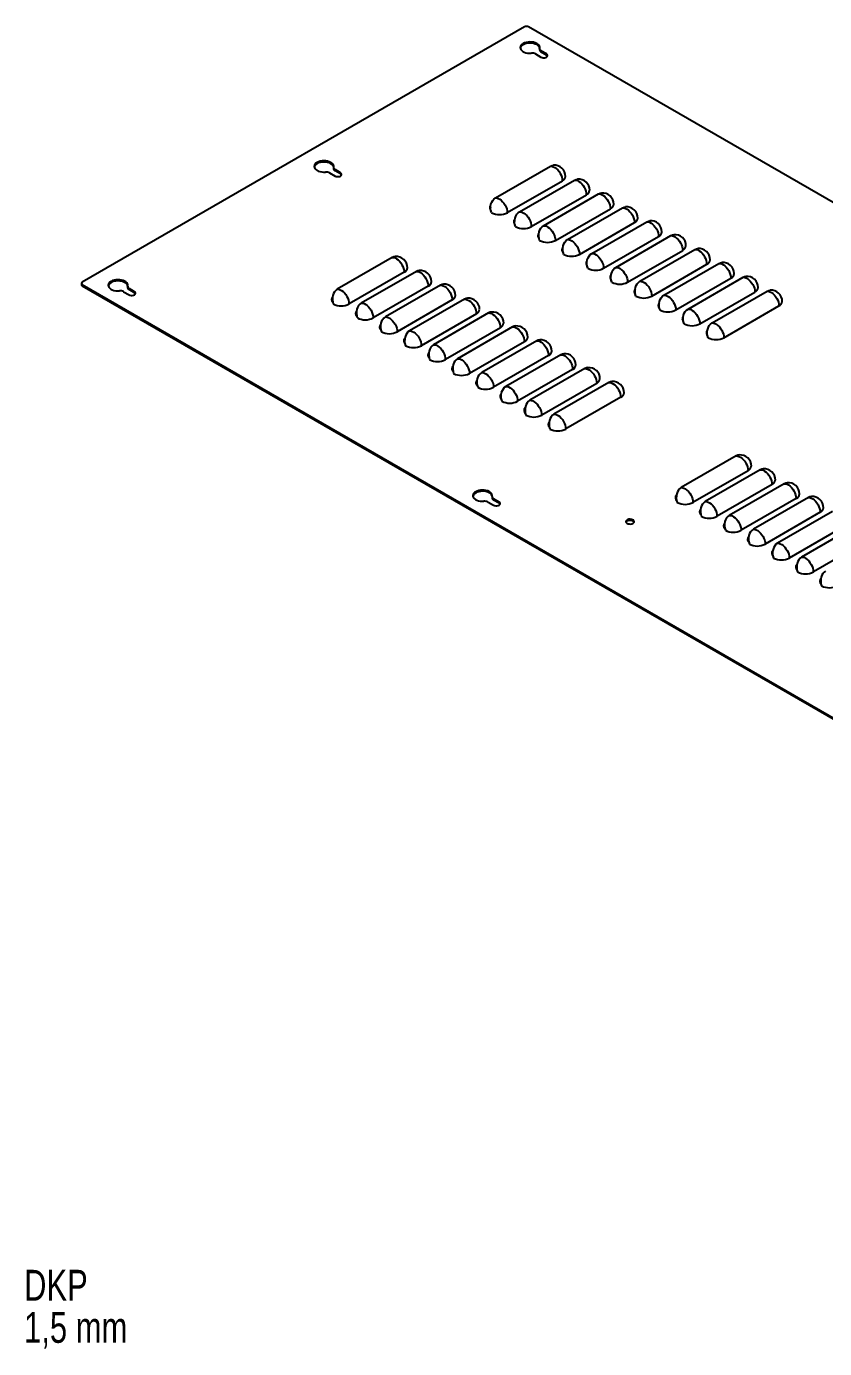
# Model space of a CAD drawing. Header units: millimetres. Extents: x -826 to 1751, y -781 to 1045.
# Drawn here: x 36 to 857, y -315 to 1045 of the extents above; entities that cross this region are included whole.
import ezdxf

# ---------------------------------------------------------------- set-up
doc = ezdxf.new("R2010")
doc.units = ezdxf.units.MM
doc.styles.add('SLDTEXTSTYLE0', font='TXT', dxfattribs={"width": 0.75})

# ---------------------------------------------------------------- blocks, each defined once
blk = doc.blocks.new('SW_NOTE_0')
at = {"color": 0, "linetype": 'Continuous', "lineweight": 0, "char_height": 31.75, "attachment_point": 1, "style": 'SLDTEXTSTYLE0'}
for s, insert in [('DKP', (0, 40.9)), ('1,5 mm', (0, -2.4))]:
    blk.add_mtext(s, dxfattribs=dict(at, insert=insert))

msp = doc.modelspace()

# ---------------------------------------------------------------- linework, layer by layer
at = {"color": 7, "linetype": 'Continuous', "lineweight": 25}
for p, q in [((548.3, 1044.3), (93.6, 781.8)), ((1750.4, 352.8), (552.5, 1044.3)), ((563.8, 1021.9), (563.8, 1020.6)), ((559.6, 1016.5), (565.2, 1013.3)), ((570.9, 1016.5), (565.2, 1019.8)), ((565.2, 1019.8), (565.2, 1018.6)), ((570.9, 1015.3), (565.2, 1018.6)), ((570.9, 1015.3), (570.9, 1016.5)), ((352, 899.6), (352, 898.4)), ((359.1, 894.3), (353.5, 897.6)), ((353.5, 897.6), (353.5, 896.3)), ((518.4, 868.4), (575, 901.1)), ((347.8, 894.3), (353.5, 891)), ((359.1, 893.1), (353.5, 896.3)), ((359.1, 893.1), (359.1, 894.3)), ((530.6, 853.3), (587.2, 885.9)), ((543.1, 854.2), (599.7, 886.8)), ((555.3, 839), (611.9, 871.6)), ((567.9, 839.9), (624.5, 872.5)), ((580.1, 824.7), (636.7, 857.3)), ((592.6, 825.6), (649.2, 858.2)), ((617.4, 811.3), (674, 843.9)), ((604.8, 810.4), (661.4, 843.1)), ((642.1, 797), (698.7, 829.7)), ((629.6, 796.1), (686.2, 828.8)), ((412.3, 807.2), (355.8, 774.6)), ((654.3, 781.8), (710.9, 814.5)), ((666.9, 782.7), (723.5, 815.4)), ((424.5, 792), (368, 759.4)), ((437.1, 792.9), (380.5, 760.3)), ((679.1, 767.5), (735.7, 800.2)), ((691.6, 768.4), (748.2, 801.1)), ((92.7, 780.6), (92.7, 779.4)), ((93.6, 779.4), (1291.4, 87.9)), ((93.6, 779.4), (93.6, 778.2)), ((93.6, 778.2), (1291.4, 86.7)), ((140.2, 777.3), (140.2, 776.1)), ((147.3, 772), (141.7, 775.3)), ((141.7, 775.3), (141.7, 774.1)), ((449.3, 777.7), (392.7, 745.1)), ((461.8, 778.6), (405.3, 746)), ((703.8, 753.3), (760.4, 785.9)), ((716.4, 754.1), (773, 786.8)), ((136, 772), (141.7, 768.8)), ((147.3, 770.8), (141.7, 774.1)), ((147.3, 770.8), (147.3, 772)), ((474, 763.5), (417.5, 730.8)), ((486.6, 764.3), (430, 731.7)), ((728.6, 739), (785.2, 771.6)), ((741.1, 739.9), (797.7, 772.5)), ((498.8, 749.2), (442.2, 716.5)), ((511.3, 750.1), (454.8, 717.4)), ((753.3, 724.7), (809.9, 757.3)), ((523.5, 734.9), (467, 702.2)), ((536.1, 735.8), (479.5, 703.1)), ((560.8, 721.5), (504.3, 688.8)), ((548.3, 720.6), (491.7, 687.9)), ((585.6, 707.2), (529, 674.5)), ((573, 706.3), (516.5, 673.7)), ((597.8, 692), (541.2, 659.4)), ((610.3, 692.9), (553.8, 660.3)), ((622.5, 677.7), (566, 645.1)), ((635.1, 678.6), (578.5, 646)), ((647.3, 663.5), (590.7, 630.8)), ((765.9, 603.1), (709.3, 570.5)), ((778.1, 587.9), (721.5, 555.3)), ((790.6, 588.8), (734.1, 556.2)), ((802.8, 573.6), (746.3, 541)), ((815.4, 574.5), (758.8, 541.9)), ((515, 561), (515, 559.8)), ((522.1, 555.7), (516.5, 559)), ((516.5, 559), (516.5, 557.7)), ((522.1, 554.5), (516.5, 557.7)), ((827.6, 559.4), (771, 526.7)), ((840.1, 560.2), (783.6, 527.6)), ((510.8, 555.7), (516.5, 552.4)), ((522.1, 554.5), (522.1, 555.7)), ((852.3, 545.1), (795.8, 512.4)), ((864.9, 546), (808.3, 513.3)), ((877.1, 530.8), (820.5, 498.1)), ((889.6, 531.7), (833.1, 499)), ((901.8, 516.5), (845.3, 483.8))]:
    msp.add_line(p, q, dxfattribs=at)
at = {"color": 7, "linetype": 'Continuous', "lineweight": 25, "flags": 128}
for points in [[(563.8, 1022.3), (563.9, 1023.4), (563.6, 1024.5), (563, 1025.5), (562, 1026.5), (560.8, 1027.3), (559.2, 1028), (557.5, 1028.5), (555.7, 1028.8), (553.8, 1028.9), (551.9, 1028.7), (550, 1028.4), (548.3, 1027.9), (546.9, 1027.2), (545.6, 1026.3), (544.7, 1025.3), (544.1, 1024.3), (543.9, 1023.2), (544.1, 1022.1), (544.6, 1021), (545.5, 1020), (546.6, 1019.1), (548.1, 1018.4), (549.7, 1017.8), (551.5, 1017.5), (553.4, 1017.3), (555.3, 1017.4)], [(563.9, 1022.5), (563.6, 1023.2), (563, 1024.3), (562, 1025.2), (560.8, 1026.1), (559.2, 1026.7), (557.5, 1027.2), (555.7, 1027.5), (553.8, 1027.6), (551.9, 1027.5), (550, 1027.2), (548.3, 1026.6), (546.9, 1025.9), (545.6, 1025.1), (544.7, 1024.1), (544.1, 1023.1), (544, 1022.5)], [(565.2, 1013.3), (566.3, 1012.9), (567.4, 1012.6), (568.7, 1012.6), (569.9, 1012.9), (570.9, 1013.3), (571.6, 1013.9), (572, 1014.6), (572, 1015.3), (571.6, 1016), (570.9, 1016.5)], [(571.9, 1014.3), (571.6, 1014.7), (570.9, 1015.3)], [(352.1, 900), (352.1, 901.1), (351.9, 902.2), (351.2, 903.3), (350.3, 904.2), (349, 905), (347.5, 905.7), (345.7, 906.2), (343.9, 906.5), (342, 906.6), (340.1, 906.5), (338.2, 906.1), (336.6, 905.6), (335.1, 904.9), (333.9, 904.1), (332.9, 903.1), (332.4, 902), (332.2, 900.9), (332.3, 899.8), (332.8, 898.7), (333.7, 897.8), (334.8, 896.9), (336.3, 896.1), (337.9, 895.6), (339.8, 895.2), (341.7, 895.1), (343.6, 895.1)], [(352.1, 900.2), (351.9, 901), (351.2, 902), (350.3, 903), (349, 903.8), (347.5, 904.5), (345.7, 905), (343.9, 905.3), (342, 905.4), (340.1, 905.2), (338.2, 904.9), (336.6, 904.4), (335.1, 903.7), (333.9, 902.8), (332.9, 901.9), (332.4, 900.8), (332.2, 900.2)], [(575, 901.1), (576.6, 901.8), (578, 902.1)], [(575, 901.1), (576.4, 901), (577.9, 900.6), (579.4, 899.8), (581, 898.6), (582.4, 897.2), (583.8, 895.5), (584.9, 893.7), (585.9, 891.7), (586.6, 889.7), (587, 887.8), (587.2, 885.9)], [(353.5, 891), (354.5, 890.6), (355.7, 890.4), (356.9, 890.4), (358.1, 890.6), (359.1, 891), (359.9, 891.6), (360.2, 892.3), (360.2, 893), (359.9, 893.7), (359.1, 894.3)], [(360.2, 892), (359.9, 892.5), (359.1, 893.1)], [(599.7, 886.8), (601.4, 887.5), (602.8, 887.8)], [(599.7, 886.8), (601.1, 886.7), (602.6, 886.3), (604.2, 885.5), (605.7, 884.3), (607.2, 882.9), (608.5, 881.3), (609.7, 879.4), (610.6, 877.5), (611.3, 875.5), (611.8, 873.5), (611.9, 871.6)], [(624.5, 872.5), (626.1, 873.2), (627.5, 873.5)], [(624.5, 872.5), (625.9, 872.5), (627.4, 872), (628.9, 871.2), (630.4, 870.1), (631.9, 868.6), (633.2, 867), (634.4, 865.1), (635.4, 863.2), (636.1, 861.2), (636.5, 859.2), (636.7, 857.3)], [(514.3, 853.3), (513.7, 855.4), (513.4, 857.6), (513.4, 859.9), (513.8, 862.1), (514.6, 864.1), (515.6, 865.8), (516.9, 867.3), (518.4, 868.4)], [(518.4, 868.4), (519.8, 868.4), (521.3, 867.9), (522.9, 867.1), (524.4, 866), (525.8, 864.6), (527.2, 862.9), (528.4, 861), (529.3, 859.1), (530, 857.1), (530.5, 855.1), (530.6, 853.3)], [(649.2, 858.2), (650.9, 859), (652.3, 859.2)], [(649.2, 858.2), (650.6, 858.2), (652.1, 857.7), (653.7, 856.9), (655.2, 855.8), (656.7, 854.3), (658, 852.7), (659.2, 850.8), (660.1, 848.9), (660.8, 846.9), (661.3, 844.9), (661.4, 843.1)], [(539.1, 839), (538.4, 841.1), (538.1, 843.3), (538.2, 845.6), (538.6, 847.8), (539.3, 849.8), (540.3, 851.6), (541.6, 853), (543.1, 854.2)], [(543.1, 854.2), (544.6, 854.1), (546.1, 853.6), (547.6, 852.8), (549.1, 851.7), (550.6, 850.3), (551.9, 848.6), (553.1, 846.8), (554.1, 844.8), (554.8, 842.8), (555.2, 840.8), (555.3, 839)], [(674, 843.9), (675.6, 844.7), (677, 844.9)], [(674, 843.9), (675.4, 843.9), (676.9, 843.4), (678.4, 842.6), (679.9, 841.5), (681.4, 840.1), (682.7, 838.4), (683.9, 836.6), (684.9, 834.6), (685.6, 832.6), (686, 830.6), (686.2, 828.8)], [(563.8, 824.7), (563.2, 826.8), (562.9, 829.1), (562.9, 831.3), (563.3, 833.5), (564.1, 835.5), (565.1, 837.3), (566.4, 838.7), (567.9, 839.9)], [(567.9, 839.9), (569.3, 839.8), (570.8, 839.3), (572.4, 838.5), (573.9, 837.4), (575.3, 836), (576.7, 834.3), (577.8, 832.5), (578.8, 830.5), (579.5, 828.5), (579.9, 826.6), (580.1, 824.7)], [(698.7, 829.7), (700.4, 830.4), (701.8, 830.6)], [(698.7, 829.7), (700.1, 829.6), (701.6, 829.1), (703.2, 828.3), (704.7, 827.2), (706.2, 825.8), (707.5, 824.1), (708.7, 822.3), (709.6, 820.3), (710.3, 818.3), (710.8, 816.3), (710.9, 814.5)], [(588.6, 810.4), (587.9, 812.5), (587.6, 814.8), (587.7, 817), (588.1, 819.2), (588.8, 821.2), (589.8, 823), (591.1, 824.5), (592.6, 825.6)], [(592.6, 825.6), (594.1, 825.5), (595.6, 825.1), (597.1, 824.3), (598.6, 823.1), (600.1, 821.7), (601.4, 820), (602.6, 818.2), (603.6, 816.2), (604.3, 814.2), (604.7, 812.3), (604.8, 810.4)], [(723.5, 815.4), (725.1, 816.1), (726.5, 816.3)], [(415.4, 808.2), (414, 807.9), (412.3, 807.2)], [(412.3, 807.2), (413.7, 807.1), (415.2, 806.7), (416.8, 805.9), (418.3, 804.7), (419.8, 803.3), (421.1, 801.7), (422.3, 799.8), (423.2, 797.9), (423.9, 795.9), (424.4, 793.9), (424.5, 792)], [(613.3, 796.1), (612.7, 798.3), (612.4, 800.5), (612.4, 802.7), (612.8, 804.9), (613.6, 806.9), (614.6, 808.7), (615.9, 810.2), (617.4, 811.3)], [(617.4, 811.3), (618.8, 811.2), (620.3, 810.8), (621.8, 810), (623.4, 808.8), (624.8, 807.4), (626.2, 805.7), (627.3, 803.9), (628.3, 801.9), (629, 799.9), (629.4, 798), (629.6, 796.1)], [(723.5, 815.4), (724.9, 815.3), (726.4, 814.9), (727.9, 814.1), (729.4, 812.9), (730.9, 811.5), (732.2, 809.8), (733.4, 808), (734.4, 806), (735.1, 804), (735.5, 802.1), (735.7, 800.2)], [(440.1, 793.9), (438.7, 793.6), (437.1, 792.9)], [(437.1, 792.9), (438.5, 792.9), (440, 792.4), (441.5, 791.6), (443.1, 790.5), (444.5, 789), (445.9, 787.4), (447, 785.5), (448, 783.6), (448.7, 781.6), (449.1, 779.6), (449.3, 777.7)], [(638.1, 781.8), (637.4, 784), (637.1, 786.2), (637.2, 788.4), (637.6, 790.6), (638.3, 792.6), (639.3, 794.4), (640.6, 795.9), (642.1, 797)], [(642.1, 797), (643.6, 796.9), (645.1, 796.5), (646.6, 795.7), (648.1, 794.5), (649.6, 793.1), (650.9, 791.5), (652.1, 789.6), (653.1, 787.7), (653.8, 785.7), (654.2, 783.7), (654.3, 781.8)], [(748.2, 801.1), (749.9, 801.8), (751.3, 802.1)], [(748.2, 801.1), (749.6, 801), (751.1, 800.6), (752.7, 799.8), (754.2, 798.6), (755.7, 797.2), (757, 795.5), (758.2, 793.7), (759.1, 791.7), (759.8, 789.7), (760.3, 787.8), (760.4, 785.9)], [(140.3, 777.7), (140.4, 778.9), (140.1, 780), (139.4, 781), (138.5, 782), (137.2, 782.8), (135.7, 783.5), (134, 784), (132.1, 784.2), (130.2, 784.3), (128.3, 784.2), (126.5, 783.9), (124.8, 783.4), (123.3, 782.6), (122.1, 781.8), (121.2, 780.8), (120.6, 779.8), (120.4, 778.7), (120.5, 777.6), (121, 776.5), (121.9, 775.5), (123.1, 774.6), (124.5, 773.9), (126.2, 773.3), (128, 773), (129.9, 772.8), (131.8, 772.9)], [(140.3, 778), (140.1, 778.7), (139.4, 779.8), (138.5, 780.7), (137.2, 781.6), (135.7, 782.2), (134, 782.7), (132.1, 783), (130.2, 783.1), (128.3, 783), (126.5, 782.7), (124.8, 782.1), (123.3, 781.4), (122.1, 780.6), (121.2, 779.6), (120.6, 778.5), (120.4, 778)], [(464.9, 779.6), (463.5, 779.4), (461.8, 778.6)], [(461.8, 778.6), (463.2, 778.6), (464.7, 778.1), (466.3, 777.3), (467.8, 776.2), (469.3, 774.7), (470.6, 773.1), (471.8, 771.2), (472.7, 769.3), (473.4, 767.3), (473.9, 765.3), (474, 763.5)], [(662.8, 767.5), (662.2, 769.7), (661.9, 771.9), (661.9, 774.2), (662.3, 776.3), (663.1, 778.3), (664.1, 780.1), (665.4, 781.6), (666.9, 782.7)], [(666.9, 782.7), (668.3, 782.6), (669.8, 782.2), (671.3, 781.4), (672.9, 780.3), (674.3, 778.8), (675.7, 777.2), (676.8, 775.3), (677.8, 773.4), (678.5, 771.4), (678.9, 769.4), (679.1, 767.5)], [(773, 786.8), (774.6, 787.5), (776, 787.8)], [(773, 786.8), (774.4, 786.7), (775.9, 786.3), (777.4, 785.5), (778.9, 784.3), (780.4, 782.9), (781.7, 781.2), (782.9, 779.4), (783.9, 777.4), (784.6, 775.5), (785, 773.5), (785.2, 771.6)], [(141.7, 768.8), (142.7, 768.3), (143.9, 768.1), (145.1, 768.1), (146.3, 768.3), (147.3, 768.8), (148.1, 769.4), (148.5, 770), (148.5, 770.8), (148.1, 771.4), (147.3, 772)], [(148.4, 769.8), (148.1, 770.2), (147.3, 770.8)], [(355.8, 774.6), (354.3, 773.4), (353, 772), (351.9, 770.2), (351.2, 768.2), (350.8, 766), (350.8, 763.7), (351.1, 761.5), (351.7, 759.4)], [(355.8, 774.6), (357.2, 774.5), (358.7, 774), (360.2, 773.2), (361.7, 772.1), (363.2, 770.7), (364.5, 769), (365.7, 767.2), (366.7, 765.2), (367.4, 763.2), (367.8, 761.2), (368, 759.4)], [(489.6, 765.3), (488.2, 765.1), (486.6, 764.3)], [(486.6, 764.3), (488, 764.3), (489.5, 763.8), (491, 763), (492.6, 761.9), (494, 760.5), (495.4, 758.8), (496.5, 757), (497.5, 755), (498.2, 753), (498.6, 751), (498.8, 749.2)], [(687.6, 753.3), (686.9, 755.4), (686.6, 757.6), (686.7, 759.9), (687.1, 762), (687.8, 764.1), (688.8, 765.8), (690.1, 767.3), (691.6, 768.4)], [(691.6, 768.4), (693, 768.4), (694.5, 767.9), (696.1, 767.1), (697.6, 766), (699.1, 764.5), (700.4, 762.9), (701.6, 761), (702.5, 759.1), (703.3, 757.1), (703.7, 755.1), (703.8, 753.3)], [(797.7, 772.5), (799.4, 773.2), (800.7, 773.5)], [(797.7, 772.5), (799.1, 772.4), (800.6, 772), (802.2, 771.2), (803.7, 770.1), (805.2, 768.6), (806.5, 767), (807.7, 765.1), (808.6, 763.2), (809.3, 761.2), (809.8, 759.2), (809.9, 757.3)], [(380.5, 760.3), (379, 759.1), (377.7, 757.7), (376.7, 755.9), (376, 753.9), (375.6, 751.7), (375.5, 749.5), (375.8, 747.2), (376.4, 745.1)], [(380.5, 760.3), (381.9, 760.2), (383.4, 759.8), (385, 758.9), (386.5, 757.8), (388, 756.4), (389.3, 754.7), (390.5, 752.9), (391.4, 750.9), (392.1, 748.9), (392.6, 747), (392.7, 745.1)], [(514.4, 751), (513, 750.8), (511.3, 750.1)], [(511.3, 750.1), (512.7, 750), (514.2, 749.5), (515.8, 748.7), (517.3, 747.6), (518.8, 746.2), (520.1, 744.5), (521.3, 742.7), (522.2, 740.7), (522.9, 738.7), (523.4, 736.7), (523.5, 734.9)], [(712.3, 739), (711.7, 741.1), (711.4, 743.3), (711.4, 745.6), (711.8, 747.8), (712.6, 749.8), (713.6, 751.5), (714.9, 753), (716.4, 754.1)], [(716.4, 754.1), (717.8, 754.1), (719.3, 753.6), (720.8, 752.8), (722.4, 751.7), (723.8, 750.3), (725.2, 748.6), (726.3, 746.7), (727.3, 744.8), (728, 742.8), (728.4, 740.8), (728.6, 739)], [(405.3, 746), (403.8, 744.9), (402.5, 743.4), (401.4, 741.6), (400.7, 739.6), (400.3, 737.4), (400.3, 735.2), (400.6, 732.9), (401.2, 730.8)], [(405.3, 746), (406.7, 745.9), (408.2, 745.5), (409.7, 744.7), (411.2, 743.5), (412.7, 742.1), (414, 740.4), (415.2, 738.6), (416.2, 736.6), (416.9, 734.6), (417.3, 732.7), (417.5, 730.8)], [(539.1, 736.7), (537.7, 736.5), (536.1, 735.8)], [(536.1, 735.8), (537.5, 735.7), (539, 735.3), (540.5, 734.5), (542.1, 733.3), (543.5, 731.9), (544.9, 730.2), (546, 728.4), (547, 726.4), (547.7, 724.4), (548.1, 722.5), (548.3, 720.6)], [(737.1, 724.7), (736.4, 726.8), (736.1, 729.1), (736.2, 731.3), (736.6, 733.5), (737.3, 735.5), (738.3, 737.3), (739.6, 738.7), (741.1, 739.9)], [(741.1, 739.9), (742.5, 739.8), (744, 739.3), (745.6, 738.5), (747.1, 737.4), (748.6, 736), (749.9, 734.3), (751.1, 732.5), (752, 730.5), (752.8, 728.5), (753.2, 726.5), (753.3, 724.7)], [(430, 731.7), (428.5, 730.6), (427.2, 729.1), (426.2, 727.3), (425.5, 725.3), (425.1, 723.1), (425, 720.9), (425.3, 718.7), (425.9, 716.5)], [(430, 731.7), (431.4, 731.6), (432.9, 731.2), (434.5, 730.4), (436, 729.2), (437.5, 727.8), (438.8, 726.1), (440, 724.3), (440.9, 722.3), (441.6, 720.3), (442.1, 718.4), (442.2, 716.5)], [(563.9, 722.5), (562.5, 722.2), (560.8, 721.5)], [(560.8, 721.5), (562.2, 721.4), (563.7, 721), (565.3, 720.2), (566.8, 719), (568.3, 717.6), (569.6, 715.9), (570.8, 714.1), (571.7, 712.1), (572.4, 710.1), (572.9, 708.2), (573, 706.3)], [(454.8, 717.4), (453.3, 716.3), (452, 714.8), (450.9, 713), (450.2, 711), (449.8, 708.8), (449.8, 706.6), (450.1, 704.4), (450.7, 702.2)], [(454.8, 717.4), (456.2, 717.3), (457.7, 716.9), (459.2, 716.1), (460.7, 714.9), (462.2, 713.5), (463.5, 711.9), (464.7, 710), (465.7, 708.1), (466.4, 706.1), (466.8, 704.1), (467, 702.2)], [(588.6, 708.2), (587.2, 707.9), (585.6, 707.2)], [(585.6, 707.2), (587, 707.1), (588.5, 706.7), (590, 705.9), (591.6, 704.7), (593, 703.3), (594.4, 701.6), (595.5, 699.8), (596.5, 697.8), (597.2, 695.9), (597.6, 693.9), (597.8, 692)], [(479.5, 703.1), (478, 702), (476.7, 700.5), (475.7, 698.7), (475, 696.7), (474.6, 694.6), (474.5, 692.3), (474.8, 690.1), (475.4, 687.9)], [(479.5, 703.1), (480.9, 703), (482.4, 702.6), (484, 701.8), (485.5, 700.7), (487, 699.2), (488.3, 697.6), (489.5, 695.7), (490.4, 693.8), (491.1, 691.8), (491.6, 689.8), (491.7, 687.9)], [(613.4, 693.9), (612, 693.6), (610.3, 692.9)], [(504.3, 688.8), (502.7, 687.7), (501.5, 686.2), (500.4, 684.5), (499.7, 682.4), (499.3, 680.3), (499.3, 678), (499.6, 675.8), (500.2, 673.7)], [(504.3, 688.8), (505.7, 688.8), (507.2, 688.3), (508.7, 687.5), (510.2, 686.4), (511.7, 684.9), (513, 683.3), (514.2, 681.4), (515.2, 679.5), (515.9, 677.5), (516.3, 675.5), (516.5, 673.7)], [(610.3, 692.9), (611.7, 692.8), (613.2, 692.4), (614.8, 691.6), (616.3, 690.5), (617.8, 689), (619.1, 687.4), (620.3, 685.5), (621.2, 683.6), (621.9, 681.6), (622.4, 679.6), (622.5, 677.7)], [(529, 674.5), (527.5, 673.4), (526.2, 671.9), (525.2, 670.2), (524.4, 668.2), (524.1, 666), (524, 663.7), (524.3, 661.5), (524.9, 659.4)], [(529, 674.5), (530.4, 674.5), (531.9, 674), (533.5, 673.2), (535, 672.1), (536.5, 670.7), (537.8, 669), (539, 667.1), (539.9, 665.2), (540.6, 663.2), (541.1, 661.2), (541.2, 659.4)], [(638.1, 679.6), (636.7, 679.3), (635.1, 678.6)], [(635.1, 678.6), (636.5, 678.6), (638, 678.1), (639.5, 677.3), (641.1, 676.2), (642.5, 674.7), (643.9, 673.1), (645, 671.2), (646, 669.3), (646.7, 667.3), (647.1, 665.3), (647.3, 663.5)], [(553.8, 660.3), (552.2, 659.1), (551, 657.7), (549.9, 655.9), (549.2, 653.9), (548.8, 651.7), (548.8, 649.5), (549.1, 647.2), (549.7, 645.1)], [(553.8, 660.3), (555.2, 660.2), (556.7, 659.7), (558.2, 658.9), (559.7, 657.8), (561.2, 656.4), (562.5, 654.7), (563.7, 652.9), (564.7, 650.9), (565.4, 648.9), (565.8, 646.9), (566, 645.1)], [(578.5, 646), (577, 644.9), (575.7, 643.4), (574.7, 641.6), (573.9, 639.6), (573.5, 637.4), (573.5, 635.2), (573.8, 632.9), (574.4, 630.8)], [(578.5, 646), (579.9, 645.9), (581.4, 645.5), (583, 644.6), (584.5, 643.5), (585.9, 642.1), (587.3, 640.4), (588.5, 638.6), (589.4, 636.6), (590.1, 634.6), (590.6, 632.7), (590.7, 630.8)], [(768.9, 604.1), (767.6, 603.8), (765.9, 603.1)], [(765.9, 603.1), (767.3, 603), (768.8, 602.6), (770.3, 601.8), (771.9, 600.6), (773.3, 599.2), (774.7, 597.6), (775.8, 595.7), (776.8, 593.8), (777.5, 591.8), (777.9, 589.8), (778.1, 587.9)], [(793.7, 589.8), (792.3, 589.5), (790.6, 588.8)], [(790.6, 588.8), (792, 588.8), (793.5, 588.3), (795.1, 587.5), (796.6, 586.4), (798.1, 584.9), (799.4, 583.3), (800.6, 581.4), (801.5, 579.5), (802.3, 577.5), (802.7, 575.5), (802.8, 573.6)], [(818.4, 575.5), (817, 575.2), (815.4, 574.5)], [(815.4, 574.5), (816.8, 574.5), (818.3, 574), (819.8, 573.2), (821.4, 572.1), (822.8, 570.6), (824.2, 569), (825.3, 567.1), (826.3, 565.2), (827, 563.2), (827.4, 561.2), (827.6, 559.4)], [(515, 561.4), (515.1, 562.5), (514.8, 563.6), (514.2, 564.6), (513.2, 565.6), (512, 566.4), (510.5, 567.1), (508.7, 567.6), (506.9, 567.9), (505, 568), (503.1, 567.9), (501.2, 567.5), (499.6, 567), (498.1, 566.3), (496.9, 565.4), (495.9, 564.5), (495.4, 563.4), (495.1, 562.3), (495.3, 561.2), (495.8, 560.1), (496.7, 559.2), (497.8, 558.3), (499.3, 557.5), (500.9, 557), (502.7, 556.6), (504.6, 556.5), (506.6, 556.5)], [(515.1, 561.6), (514.8, 562.4), (514.2, 563.4), (513.2, 564.4), (512, 565.2), (510.5, 565.9), (508.7, 566.4), (506.9, 566.7), (505, 566.8), (503.1, 566.6), (501.2, 566.3), (499.6, 565.8), (498.1, 565.1), (496.9, 564.2), (495.9, 563.2), (495.4, 562.2), (495.2, 561.6)], [(709.3, 570.5), (707.8, 569.3), (706.5, 567.9), (705.5, 566.1), (704.8, 564.1), (704.4, 561.9), (704.3, 559.6), (704.6, 557.4), (705.3, 555.3)], [(709.3, 570.5), (710.7, 570.4), (712.2, 569.9), (713.8, 569.1), (715.3, 568), (716.8, 566.6), (718.1, 564.9), (719.3, 563.1), (720.2, 561.1), (720.9, 559.1), (721.4, 557.1), (721.5, 555.3)], [(843.2, 561.2), (841.8, 561), (840.1, 560.2)], [(840.1, 560.2), (841.5, 560.2), (843, 559.7), (844.6, 558.9), (846.1, 557.8), (847.6, 556.4), (848.9, 554.7), (850.1, 552.8), (851, 550.9), (851.7, 548.9), (852.2, 546.9), (852.3, 545.1)], [(516.5, 552.4), (517.5, 552), (518.7, 551.8), (519.9, 551.8), (521.1, 552), (522.1, 552.4), (522.8, 553), (523.2, 553.7), (523.2, 554.4), (522.8, 555.1), (522.1, 555.7)], [(523.1, 553.4), (522.8, 553.9), (522.1, 554.5)], [(734.1, 556.2), (732.6, 555), (731.3, 553.6), (730.2, 551.8), (729.5, 549.8), (729.1, 547.6), (729.1, 545.4), (729.4, 543.1), (730, 541)], [(734.1, 556.2), (735.5, 556.1), (737, 555.6), (738.5, 554.8), (740.1, 553.7), (741.5, 552.3), (742.9, 550.6), (744, 548.8), (745, 546.8), (745.7, 544.8), (746.1, 542.9), (746.3, 541)], [(653.8, 533.7), (654.8, 533.3), (656, 533.1), (657.3, 533), (658.5, 533.2), (659.6, 533.6), (660.4, 534.2), (660.9, 534.8), (661.1, 535.6), (660.8, 536.3), (660.2, 536.9), (659.3, 537.5), (658.2, 537.8), (657, 537.9), (655.7, 537.9), (654.6, 537.6), (653.6, 537.1), (652.9, 536.5), (652.6, 535.8), (652.6, 535), (653.1, 534.3), (653.8, 533.7)], [(660.9, 534.9), (660.8, 535.1), (660.2, 535.7), (659.3, 536.2), (658.2, 536.6), (657, 536.7), (655.7, 536.6), (654.6, 536.3), (653.6, 535.9), (652.9, 535.2), (652.7, 534.9)], [(758.8, 541.9), (757.3, 540.8), (756, 539.3), (755, 537.5), (754.3, 535.5), (753.9, 533.3), (753.8, 531.1), (754.1, 528.8), (754.8, 526.7)], [(758.8, 541.9), (760.2, 541.8), (761.7, 541.4), (763.3, 540.6), (764.8, 539.4), (766.3, 538), (767.6, 536.3), (768.8, 534.5), (769.7, 532.5), (770.4, 530.5), (770.9, 528.6), (771, 526.7)], [(783.6, 527.6), (782.1, 526.5), (780.8, 525), (779.7, 523.2), (779, 521.2), (778.6, 519), (778.6, 516.8), (778.9, 514.6), (779.5, 512.4)], [(783.6, 527.6), (785, 527.5), (786.5, 527.1), (788, 526.3), (789.5, 525.1), (791, 523.7), (792.3, 522), (793.5, 520.2), (794.5, 518.2), (795.2, 516.2), (795.6, 514.3), (795.8, 512.4)], [(808.3, 513.3), (806.8, 512.2), (805.5, 510.7), (804.5, 508.9), (803.8, 506.9), (803.4, 504.7), (803.3, 502.5), (803.6, 500.3), (804.2, 498.1)], [(808.3, 513.3), (809.7, 513.2), (811.2, 512.8), (812.8, 512), (814.3, 510.8), (815.8, 509.4), (817.1, 507.7), (818.3, 505.9), (819.2, 504), (819.9, 502), (820.4, 500), (820.5, 498.1)], [(833.1, 499), (831.6, 497.9), (830.3, 496.4), (829.2, 494.6), (828.5, 492.6), (828.1, 490.5), (828.1, 488.2), (828.4, 486), (829, 483.8)], [(833.1, 499), (834.5, 498.9), (836, 498.5), (837.5, 497.7), (839, 496.6), (840.5, 495.1), (841.8, 493.5), (843, 491.6), (844, 489.7), (844.7, 487.7), (845.1, 485.7), (845.3, 483.8)], [(857.8, 484.7), (856.3, 483.6), (855, 482.1), (854, 480.4), (853.3, 478.3), (852.9, 476.2), (852.8, 473.9), (853.1, 471.7), (853.7, 469.6)]]:
    msp.add_lwpolyline(points, dxfattribs=at)
at = {"color": 7, "linetype": 'Continuous', "lineweight": 25}
for centre, radius, start, end in [((550.4, 1040.2), 4.61, 62.6097, 117.3903), ((566.1, 1022), 2.31, 172.3258, 247.6795), ((566.2, 1020.8), 2.44, 184.7193, 246.6008), ((556.1, 1009.9), 7.5, 62.3648, 95.8507), ((354.3, 899.7), 2.31, 172.3258, 247.6795), ((354.4, 898.6), 2.44, 184.7193, 246.6008), ((579, 890.6), 11.5, 0, 95.1095), ((344.3, 887.6), 7.5, 62.3648, 95.8507), ((584.8, 891.2), 5.78, 294.3747, 354.3052), ((603.8, 876.3), 11.5, 0, 95.1095), ((609.5, 876.9), 5.78, 294.3747, 354.3052), ((628.5, 862), 11.5, 0, 95.1095), ((516.4, 858), 3.85, 137.4513, 227.4145), ((516.6, 856.5), 4.16, 140.3842, 168.3843), ((634.3, 862.6), 5.78, 294.3747, 354.3052), ((653.3, 847.8), 11.5, 0, 95.1095), ((522.5, 869), 17.7, 242.6097, 297.3903), ((541.1, 843.7), 3.85, 137.4513, 227.4145), ((541.3, 842.2), 4.16, 140.3842, 168.3843), ((659, 848.3), 5.78, 294.3747, 354.3052), ((678, 833.5), 11.5, 0, 95.1095), ((547.2, 854.7), 17.7, 242.6097, 297.3903), ((565.9, 829.4), 3.85, 137.4513, 227.4145), ((566.1, 827.9), 4.16, 140.3842, 168.3843), ((683.8, 834), 5.78, 294.3747, 354.3052), ((702.8, 819.2), 11.5, 0, 95.1095), ((572, 840.4), 17.7, 242.6097, 297.3903), ((590.6, 815.1), 3.85, 137.4513, 227.4145), ((590.8, 813.7), 4.16, 140.3842, 168.3843), ((708.5, 819.8), 5.78, 294.3747, 354.3052), ((727.5, 804.9), 11.5, 0, 95.1095), ((416.4, 796.7), 11.5, 0, 95.1095), ((596.7, 826.1), 17.7, 242.6097, 297.3903), ((615.4, 800.8), 3.85, 137.4513, 227.4145), ((733.3, 805.5), 5.78, 294.3747, 354.3052), ((422.1, 797.3), 5.78, 294.3747, 354.3052), ((441.1, 782.4), 11.5, 0, 95.1095), ((615.6, 799.4), 4.16, 140.3842, 168.3843), ((621.5, 811.8), 17.7, 242.6097, 297.3903), ((640.1, 786.5), 3.85, 137.4513, 227.4145), ((752.3, 790.6), 11.5, 0, 95.1095), ((758, 791.2), 5.78, 294.3747, 354.3052), ((94.2, 779.5), 1.51, 185.6948, 245.6253), ((94.1, 780.6), 1.31, 110.7834, 249.2166), ((142.7, 776.3), 2.44, 184.7193, 246.6008), ((142.6, 777.4), 2.31, 172.3258, 247.6795), ((446.9, 783), 5.78, 294.3747, 354.3052), ((465.9, 768.2), 11.5, 0, 95.1095), ((640.3, 785.1), 4.16, 140.3842, 168.3843), ((646.2, 797.5), 17.7, 242.6097, 297.3903), ((777, 776.3), 11.5, 0, 95.1095), ((782.8, 776.9), 5.78, 294.3747, 354.3052), ((132.6, 765.4), 7.5, 62.3648, 95.8507), ((353.7, 764.1), 3.85, 137.4513, 227.4145), ((354, 762.6), 4.16, 140.3842, 168.3843), ((471.6, 768.7), 5.78, 294.3747, 354.3052), ((490.6, 753.9), 11.5, 0, 95.1095), ((664.9, 772.2), 3.85, 137.4513, 227.4145), ((665.1, 770.8), 4.16, 140.3842, 168.3843), ((671, 783.2), 17.7, 242.6097, 297.3903), ((801.8, 762), 11.5, 0, 95.1095), ((807.5, 762.6), 5.78, 294.3747, 354.3052), ((359.8, 775.1), 17.7, 242.6097, 297.3903), ((378.5, 749.8), 3.85, 137.4513, 227.4145), ((378.7, 748.3), 4.16, 140.3842, 168.3843), ((496.4, 754.4), 5.78, 294.3747, 354.3052), ((515.4, 739.6), 11.5, 0, 95.1095), ((689.6, 757.9), 3.85, 137.4513, 227.4145), ((689.8, 756.5), 4.16, 140.3842, 168.3843), ((695.7, 769), 17.7, 242.6097, 297.3903), ((384.6, 760.8), 17.7, 242.6097, 297.3903), ((403.2, 735.5), 3.85, 137.4513, 227.4145), ((403.5, 734.1), 4.16, 140.3842, 168.3843), ((521.1, 740.2), 5.78, 294.3747, 354.3052), ((540.1, 725.3), 11.5, 0, 95.1095), ((714.4, 743.7), 3.85, 137.4513, 227.4145), ((714.6, 742.2), 4.16, 140.3842, 168.3843), ((720.5, 754.7), 17.7, 242.6097, 297.3903), ((409.3, 746.5), 17.7, 242.6097, 297.3903), ((428, 721.2), 3.85, 137.4513, 227.4145), ((428.2, 719.8), 4.16, 140.3842, 168.3843), ((545.9, 725.9), 5.78, 294.3747, 354.3052), ((564.9, 711), 11.5, 0, 95.1095), ((739.1, 729.4), 3.85, 137.4513, 227.4145), ((739.3, 727.9), 4.16, 140.3842, 168.3843), ((745.2, 740.4), 17.7, 242.6097, 297.3903), ((434.1, 732.2), 17.7, 242.6097, 297.3903), ((452.7, 706.9), 3.85, 137.4513, 227.4145), ((453, 705.5), 4.16, 140.3842, 168.3843), ((570.6, 711.6), 5.78, 294.3747, 354.3052), ((589.6, 696.7), 11.5, 0, 95.1095), ((458.8, 717.9), 17.7, 242.6097, 297.3903), ((477.5, 692.6), 3.85, 137.4513, 227.4145), ((477.7, 691.2), 4.16, 140.3842, 168.3843), ((595.4, 697.3), 5.78, 294.3747, 354.3052), ((614.4, 682.4), 11.5, 0, 95.1095), ((483.6, 703.6), 17.7, 242.6097, 297.3903), ((502.2, 678.3), 3.85, 137.4513, 227.4145), ((620.1, 683), 5.78, 294.3747, 354.3052), ((502.5, 676.9), 4.16, 140.3842, 168.3843), ((508.3, 689.4), 17.7, 242.6097, 297.3903), ((527, 664.1), 3.85, 137.4513, 227.4145), ((639.1, 668.1), 11.5, 0, 95.1095), ((644.9, 668.7), 5.78, 294.3747, 354.3052), ((527.2, 662.6), 4.16, 140.3842, 168.3843), ((533.1, 675.1), 17.7, 242.6097, 297.3903), ((551.7, 649.8), 3.85, 137.4513, 227.4145), ((552, 648.3), 4.16, 140.3842, 168.3843), ((557.8, 660.8), 17.7, 242.6097, 297.3903), ((576.5, 635.5), 3.85, 137.4513, 227.4145), ((576.7, 634), 4.16, 140.3842, 168.3843), ((582.6, 646.5), 17.7, 242.6097, 297.3903), ((770, 592.6), 11.5, 0, 95.1095), ((775.7, 593.2), 5.78, 294.3747, 354.3052), ((794.7, 578.3), 11.5, 0, 95.1095), ((800.4, 578.9), 5.78, 294.3747, 354.3052), ((819.5, 564.1), 11.5, 0, 95.1095), ((517.3, 561.1), 2.31, 172.3258, 247.6795), ((517.4, 560), 2.44, 184.7193, 246.6008), ((707.3, 560), 3.85, 137.4513, 227.4145), ((707.5, 558.5), 4.16, 140.3842, 168.3843), ((825.2, 564.6), 5.78, 294.3747, 354.3052), ((844.2, 549.8), 11.5, 0, 95.1095), ((507.3, 549), 7.5, 62.3648, 95.8507), ((713.4, 571), 17.7, 242.6097, 297.3903), ((732, 545.7), 3.85, 137.4513, 227.4145), ((732.3, 544.2), 4.16, 140.3842, 168.3843), ((849.9, 550.3), 5.78, 294.3747, 354.3052), ((738.1, 556.7), 17.7, 242.6097, 297.3903), ((756.8, 531.4), 3.85, 137.4513, 227.4145), ((757, 529.9), 4.16, 140.3842, 168.3843), ((762.9, 542.4), 17.7, 242.6097, 297.3903), ((781.5, 517.1), 3.85, 137.4513, 227.4145), ((781.8, 515.7), 4.16, 140.3842, 168.3843), ((787.6, 528.1), 17.7, 242.6097, 297.3903), ((806.3, 502.8), 3.85, 137.4513, 227.4145), ((806.5, 501.4), 4.16, 140.3842, 168.3843), ((812.4, 513.8), 17.7, 242.6097, 297.3903), ((831, 488.5), 3.85, 137.4513, 227.4145), ((831.3, 487.1), 4.16, 140.3842, 168.3843), ((837.1, 499.5), 17.7, 242.6097, 297.3903), ((855.8, 474.2), 3.85, 137.4513, 227.4145), ((856, 472.8), 4.16, 140.3842, 168.3843), ((861.9, 485.2), 17.7, 242.6097, 297.3903)]:
    msp.add_arc(centre, radius, start, end, dxfattribs=at)

# ---------------------------------------------------------------- block references
at = {"color": 7, "linetype": 'Continuous', "lineweight": 0}
msp.add_blockref('SW_NOTE_0', (33.8, -274.9), dxfattribs=at)

doc.saveas('drawing.dxf')
